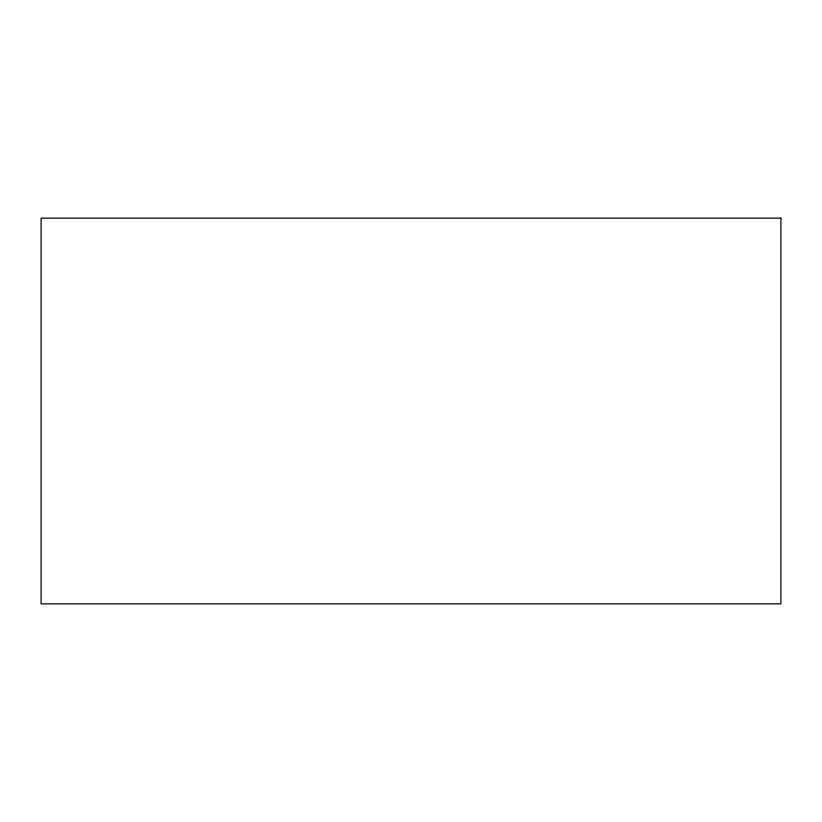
<?xml version="1.0" encoding="UTF-8"?>
<svg xmlns="http://www.w3.org/2000/svg" width="822" height="822" viewBox="0 0 822 822"><rect width="100%" height="100%" fill="white"/><g stroke="black" fill="none" stroke-linecap="round" stroke-linejoin="round"><path stroke-width="1.23" d="M780.9 218.138L41.1 218.138L41.1 603.862L780.9 603.862L780.9 218.138"/></g></svg>
